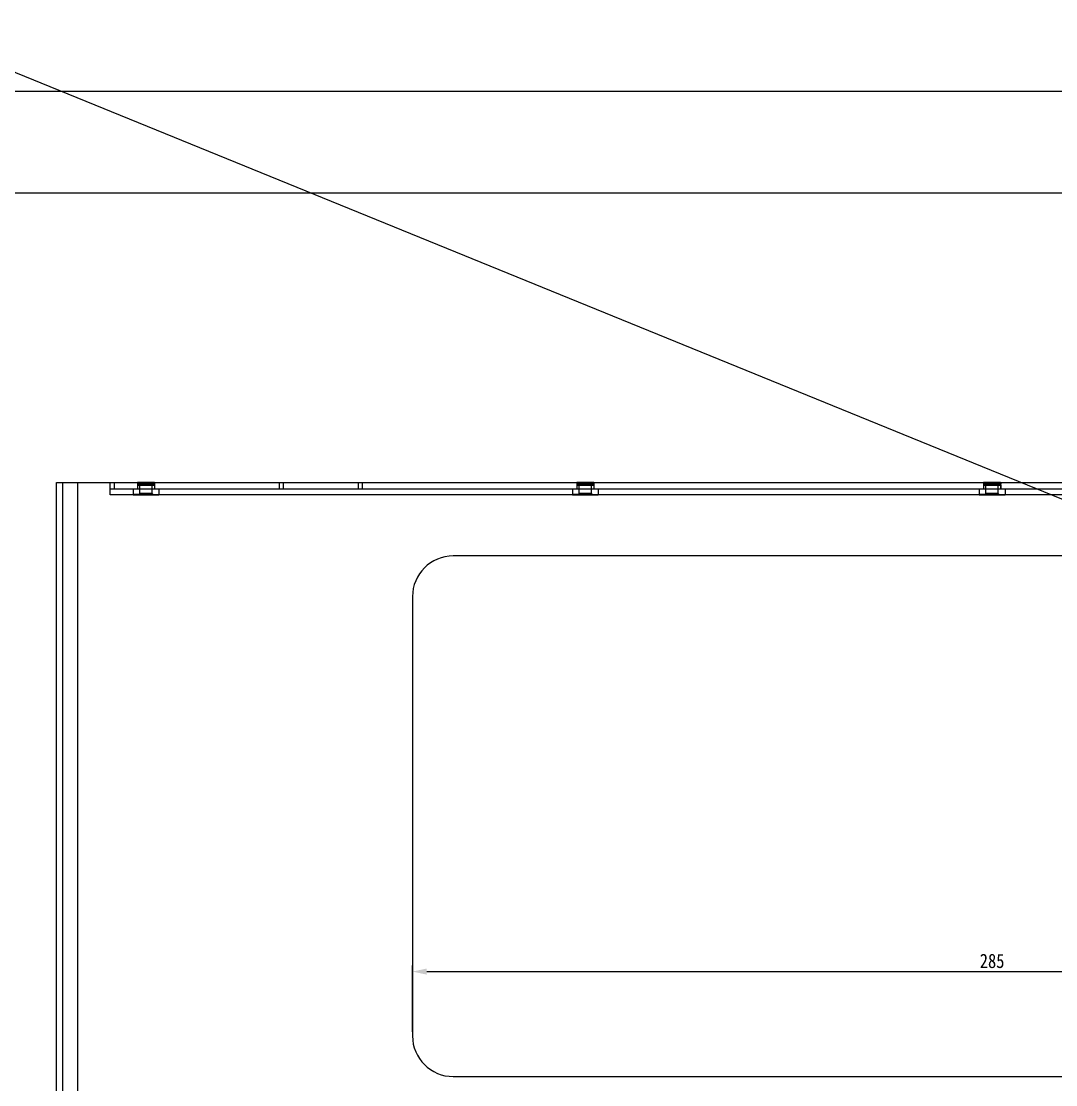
# Model space of a CAD drawing. Header units: millimetres. Extents: x -177 to 18421, y -5017 to 3255.
# Drawn here: x 5689.4 to 5943.8, y -2685.5 to -2424 of the extents above; entities that cross this region are included whole.
import ezdxf

# ---------------------------------------------------------------- set-up
doc = ezdxf.new("R2010")
doc.units = ezdxf.units.MM
doc.header["$LTSCALE"] = 46.255
doc.header["$PDMODE"] = 3
doc.header["$PDSIZE"] = 8
doc.linetypes.add('HIDDEN', pattern=[0.2, 0.1, -0.1])
doc.layers.get('0').update_dxf_attribs({"linetype": 'CONTINUOUS'})
doc.layers.get('Defpoints').update_dxf_attribs({"linetype": 'CONTINUOUS'})
doc.layers.add('02___PRT_ALL_AXES', color=7, linetype='CONTINUOUS')
doc.layers.add('DEFAULT_2', color=8, linetype='HIDDEN')
doc.styles.get("Standard").update_dxf_attribs({"font": 'txt', "width": 0.85})
doc.dimstyles.new('DIMSTYLE_1', dxfattribs={"dimtxt": 3.5, "dimasz": 3.5, "dimexe": 1.5, "dimexo": 1, "dimgap": 0.875, "dimtad": 1, "dimdsep": 46, "dimtxsty": 'Standard', "dimblk": '_FILLED', "dimcen": 0.09, "dimadec": 0, "dimazin": 0, "dimtp": 0.01, "dimtm": 0.01, "dimtfac": 1, "dimtofl": 0, "dimtmove": 0, "dimatfit": 3, "dimldrblk": '_FILLED', "dimfxl": 0, "dimtolj": 1, "dimarcsym": 0})

# ---------------------------------------------------------------- blocks, each defined once
blk = doc.blocks.new('_FILLED')
at = {"color": 0, "linetype": 'ByBlock'}
blk.add_solid([(0, 0), (-1, 0.214), (-1, -0.214)], dxfattribs=at)
blk = doc.blocks.new('*D73')
at = {"color": 0, "linetype": 'Continuous', "lineweight": -2, "transparency": 16777216}
for p, q in [((5785.61, -2672.45), (5785.61, -2656.15)), ((6070.61, -2672.45), (6070.61, -2656.15)), ((5789.11, -2657.65), (6067.11, -2657.65))]:
    blk.add_line(p, q, dxfattribs=at)
at = {"layer": 'Defpoints', "color": 0, "linetype": 'Continuous', "transparency": 16777216}
for p in [(6070.61, -2657.65), (5785.61, -2673.45), (6070.61, -2673.45)]:
    blk.add_point(p, dxfattribs=at)
at = {"color": 0, "linetype": 'Continuous', "lineweight": -2, "transparency": 16777216, "xscale": 3.5, "yscale": 3.5, "zscale": 3.5, "rotation": 180}
blk.add_blockref('_FILLED', (5785.61, -2657.65), dxfattribs=at)
at = {"color": 0, "linetype": 'Continuous', "lineweight": -2, "transparency": 16777216, "xscale": 3.5, "yscale": 3.5, "zscale": 3.5}
blk.add_blockref('_FILLED', (6070.61, -2657.65), dxfattribs=at)
at = {"color": 0, "linetype": 'Continuous', "transparency": 16777216, "insert": (5928.11, -2653.27), "char_height": 3.5, "width": 12.75, "attachment_point": 2}
blk.add_mtext('\\A1;285', dxfattribs=at)

msp = doc.modelspace()

# ---------------------------------------------------------------- linework, layer by layer
msp.add_line((3604.224, -1587.394), (12020.537, -5017.418))
at = {"color": 3, "linetype": 'Continuous'}
for p, q in [((5698.108, -2704.453), (5698.108, -2537.453)), ((5711.308, -2537.453), (6144.908, -2537.453))]:
    msp.add_line(p, q, dxfattribs=at)
at = {"color": 7, "linetype": 'Continuous'}
for p, q in [((5698.108, -2537.453), (5711.308, -2537.453)), ((5699.608, -2704.453), (5699.608, -2537.453)), ((5703.308, -2703.453), (5703.308, -2537.453)), ((5711.308, -2540.453), (5711.308, -2537.453)), ((5712.308, -2538.953), (5712.308, -2537.453)), ((5752.908, -2538.953), (5752.908, -2537.453)), ((5753.908, -2538.953), (5753.908, -2537.453)), ((5772.308, -2538.953), (5772.308, -2537.453)), ((5773.308, -2538.953), (5773.308, -2537.453)), ((5711.308, -2538.953), (6144.908, -2538.953)), ((5716.956, -2540.453), (5711.308, -2540.453)), ((5824.956, -2540.453), (5723.283, -2540.453)), ((5924.956, -2540.453), (5831.283, -2540.453)), ((6024.956, -2540.453), (5931.283, -2540.453)), ((6060.608, -2555.453), (5795.608, -2555.453)), ((5785.608, -2565.453), (5785.608, -2673.453)), ((5795.608, -2683.453), (6060.608, -2683.453))]:
    msp.add_line(p, q, dxfattribs=at)
for points in [[(5402.235, -3282.292), (6591.235, -3282.292), (6591.235, -2441.292), (5402.235, -2441.292)], [(5427.235, -3257.292), (6566.235, -3257.292), (6566.235, -2466.292), (5427.235, -2466.292)]]:
    msp.add_lwpolyline(points, close=True, dxfattribs=at)
for centre, start, end in [((5795.608, -2565.453), 90, 180), ((5795.608, -2673.453), 180, 270)]:
    msp.add_arc(centre, 10, start, end, dxfattribs=at)
at = {"layer": '02___PRT_ALL_AXES', "color": 8, "linetype": 'HIDDEN'}
for p, q in [((5717.998, -2537.583), (5717.998, -2537.713)), ((5717.998, -2537.583), (5722.218, -2537.583)), ((5717.998, -2537.713), (5718.198, -2538.103)), ((5717.998, -2537.713), (5722.218, -2537.713)), ((5717.998, -2538.103), (5717.998, -2538.953)), ((5717.998, -2538.103), (5722.218, -2538.103)), ((5718.008, -2537.453), (5718.008, -2538.953)), ((5722.208, -2537.453), (5718.008, -2537.453)), ((5718.608, -2540.153), (5718.608, -2537.583)), ((5721.608, -2540.153), (5721.608, -2537.583)), ((5722.218, -2537.713), (5722.018, -2538.103)), ((5722.208, -2537.453), (5722.208, -2538.953)), ((5722.218, -2537.583), (5722.218, -2537.713)), ((5722.218, -2538.103), (5722.218, -2538.953)), ((5825.998, -2537.583), (5825.998, -2537.713)), ((5825.998, -2537.583), (5830.218, -2537.583)), ((5825.998, -2537.713), (5826.198, -2538.103)), ((5825.998, -2537.713), (5830.218, -2537.713)), ((5825.998, -2538.103), (5825.998, -2538.953)), ((5825.998, -2538.103), (5830.218, -2538.103)), ((5826.008, -2537.453), (5826.008, -2538.953)), ((5830.208, -2537.453), (5826.008, -2537.453)), ((5826.608, -2540.153), (5826.608, -2537.583)), ((5829.608, -2540.153), (5829.608, -2537.583)), ((5830.218, -2537.713), (5830.018, -2538.103)), ((5830.208, -2537.453), (5830.208, -2538.953)), ((5830.218, -2537.583), (5830.218, -2537.713)), ((5830.218, -2538.103), (5830.218, -2538.953)), ((5925.998, -2537.583), (5925.998, -2537.713)), ((5925.998, -2537.583), (5930.218, -2537.583)), ((5925.998, -2537.713), (5926.198, -2538.103)), ((5925.998, -2537.713), (5930.218, -2537.713)), ((5925.998, -2538.103), (5925.998, -2538.953)), ((5925.998, -2538.103), (5930.218, -2538.103)), ((5926.008, -2537.453), (5926.008, -2538.953)), ((5930.208, -2537.453), (5926.008, -2537.453)), ((5926.608, -2540.153), (5926.608, -2537.583)), ((5929.608, -2540.153), (5929.608, -2537.583)), ((5930.218, -2537.713), (5930.018, -2538.103)), ((5930.208, -2537.453), (5930.208, -2538.953)), ((5930.218, -2537.583), (5930.218, -2537.713)), ((5930.218, -2538.103), (5930.218, -2538.953)), ((5716.933, -2538.953), (5723.283, -2538.953)), ((5824.933, -2538.953), (5831.283, -2538.953)), ((5924.933, -2538.953), (5931.283, -2538.953))]:
    msp.add_line(p, q, dxfattribs=at)
at = {"layer": '02___PRT_ALL_AXES', "color": 7, "linetype": 'Continuous'}
for p, q in [((5716.933, -2538.953), (5716.933, -2540.453)), ((5716.933, -2540.453), (5723.283, -2540.453)), ((5723.283, -2538.953), (5723.283, -2540.453)), ((5824.933, -2538.953), (5824.933, -2540.453)), ((5824.933, -2540.453), (5831.283, -2540.453)), ((5831.283, -2538.953), (5831.283, -2540.453)), ((5924.933, -2538.953), (5924.933, -2540.453)), ((5924.933, -2540.453), (5931.283, -2540.453)), ((5931.283, -2538.953), (5931.283, -2540.453))]:
    msp.add_line(p, q, dxfattribs=at)
at = {"layer": 'DEFAULT_2', "color": 8, "linetype": 'HIDDEN'}
for p, q in [((5718.608, -2540.153), (5718.608, -2537.583)), ((5721.608, -2540.153), (5721.608, -2537.583)), ((5826.608, -2540.153), (5826.608, -2537.583)), ((5829.608, -2540.153), (5829.608, -2537.583)), ((5926.608, -2540.153), (5926.608, -2537.583)), ((5929.608, -2540.153), (5929.608, -2537.583)), ((5716.946, -2540.453), (5716.946, -2540.403)), ((5719.441, -2540.403), (5716.946, -2540.403)), ((5716.956, -2540.453), (5716.956, -2540.403)), ((5723.283, -2540.453), (5716.956, -2540.453)), ((5716.96, -2540.453), (5716.96, -2540.403)), ((5716.984, -2540.453), (5716.984, -2540.403)), ((5717.017, -2540.453), (5717.017, -2540.403)), ((5717.031, -2540.453), (5717.031, -2540.403)), ((5717.072, -2540.453), (5717.072, -2540.403)), ((5717.083, -2540.453), (5717.083, -2540.403)), ((5717.088, -2540.453), (5717.088, -2540.403)), ((5717.109, -2540.453), (5717.109, -2540.403)), ((5717.119, -2540.453), (5717.119, -2540.403)), ((5717.121, -2540.453), (5717.121, -2540.403)), ((5717.148, -2540.453), (5717.148, -2540.403)), ((5717.156, -2540.453), (5717.156, -2540.403)), ((5717.202, -2540.453), (5717.202, -2540.403)), ((5717.209, -2540.453), (5717.209, -2540.403)), ((5717.21, -2540.453), (5717.21, -2540.403)), ((5717.22, -2540.453), (5717.22, -2540.403)), ((5717.222, -2540.453), (5717.222, -2540.403)), ((5717.252, -2540.453), (5717.252, -2540.403)), ((5717.285, -2540.453), (5717.285, -2540.403)), ((5717.314, -2540.453), (5717.314, -2540.403)), ((5717.333, -2540.453), (5717.333, -2540.403)), ((5717.346, -2540.453), (5717.346, -2540.403)), ((5717.383, -2540.453), (5717.383, -2540.403)), ((5717.384, -2540.453), (5717.384, -2540.403)), ((5717.392, -2540.453), (5717.392, -2540.403)), ((5717.396, -2540.453), (5717.396, -2540.403)), ((5717.397, -2540.453), (5717.397, -2540.403)), ((5717.4, -2540.453), (5717.4, -2540.403)), ((5717.408, -2540.453), (5717.408, -2540.403)), ((5717.445, -2540.453), (5717.445, -2540.403)), ((5717.45, -2540.453), (5717.45, -2540.403)), ((5717.456, -2540.453), (5717.456, -2540.403)), ((5717.476, -2540.453), (5717.476, -2540.403)), ((5717.477, -2540.453), (5717.477, -2540.403)), ((5717.497, -2540.453), (5717.497, -2540.403)), ((5717.513, -2540.453), (5717.513, -2540.403)), ((5717.519, -2540.453), (5717.519, -2540.403)), ((5717.52, -2540.453), (5717.52, -2540.403)), ((5717.524, -2540.453), (5717.524, -2540.403)), ((5717.527, -2540.453), (5717.527, -2540.403)), ((5717.536, -2540.453), (5717.536, -2540.403)), ((5717.556, -2540.453), (5717.556, -2540.403)), ((5717.575, -2540.453), (5717.575, -2540.403)), ((5717.608, -2540.453), (5717.608, -2540.403)), ((5717.637, -2540.453), (5717.637, -2540.403)), ((5717.679, -2540.453), (5717.679, -2540.403)), ((5717.692, -2540.453), (5717.692, -2540.403)), ((5717.726, -2540.453), (5717.726, -2540.403)), ((5717.734, -2540.453), (5717.734, -2540.403)), ((5717.744, -2540.453), (5717.744, -2540.403)), ((5717.767, -2540.453), (5717.767, -2540.403)), ((5717.778, -2540.453), (5717.778, -2540.403)), ((5717.79, -2540.453), (5717.79, -2540.403)), ((5717.796, -2540.453), (5717.796, -2540.403)), ((5717.806, -2540.453), (5717.806, -2540.403)), ((5717.815, -2540.453), (5717.815, -2540.403)), ((5717.823, -2540.453), (5717.823, -2540.403)), ((5717.855, -2540.453), (5717.855, -2540.403)), ((5717.858, -2540.453), (5717.858, -2540.403)), ((5717.862, -2540.453), (5717.862, -2540.403)), ((5717.868, -2540.453), (5717.868, -2540.403)), ((5717.876, -2540.453), (5717.876, -2540.403)), ((5717.883, -2540.453), (5717.883, -2540.403)), ((5717.916, -2540.453), (5717.916, -2540.403)), ((5717.918, -2540.453), (5717.918, -2540.403)), ((5717.927, -2540.453), (5717.927, -2540.403)), ((5717.932, -2540.453), (5717.932, -2540.403)), ((5717.934, -2540.453), (5717.934, -2540.403)), ((5717.936, -2540.453), (5717.936, -2540.403)), ((5717.942, -2540.453), (5717.942, -2540.403)), ((5717.943, -2540.453), (5717.943, -2540.403)), ((5717.949, -2540.453), (5717.949, -2540.403)), ((5717.957, -2540.453), (5717.957, -2540.403)), ((5717.964, -2540.453), (5717.964, -2540.403)), ((5717.966, -2540.453), (5717.966, -2540.403)), ((5718.007, -2540.453), (5718.007, -2540.403)), ((5718.021, -2540.453), (5718.021, -2540.403)), ((5718.073, -2540.453), (5718.073, -2540.403)), ((5718.074, -2540.453), (5718.074, -2540.403)), ((5718.08, -2540.453), (5718.08, -2540.403)), ((5718.113, -2540.453), (5718.113, -2540.403)), ((5718.129, -2540.453), (5718.129, -2540.403)), ((5718.13, -2540.453), (5718.13, -2540.403)), ((5718.152, -2540.453), (5718.152, -2540.403)), ((5718.161, -2540.453), (5718.161, -2540.403)), ((5718.191, -2540.453), (5718.191, -2540.403)), ((5718.199, -2540.453), (5718.199, -2540.403)), ((5718.225, -2540.453), (5718.225, -2540.403)), ((5718.244, -2540.453), (5718.244, -2540.403)), ((5718.258, -2540.453), (5718.258, -2540.403)), ((5718.261, -2540.453), (5718.261, -2540.403)), ((5718.283, -2540.453), (5718.283, -2540.403)), ((5718.294, -2540.453), (5718.294, -2540.403)), ((5718.298, -2540.453), (5718.298, -2540.403)), ((5718.3, -2540.453), (5718.3, -2540.403)), ((5718.303, -2540.453), (5718.303, -2540.403)), ((5718.608, -2540.153), (5718.308, -2540.453)), ((5718.318, -2540.453), (5718.318, -2540.403)), ((5718.319, -2540.453), (5718.319, -2540.403)), ((5718.339, -2540.453), (5718.339, -2540.403)), ((5718.353, -2540.453), (5718.353, -2540.403)), ((5718.362, -2540.453), (5718.362, -2540.403)), ((5718.363, -2540.453), (5718.363, -2540.403)), ((5718.374, -2540.453), (5718.374, -2540.403)), ((5718.379, -2540.453), (5718.379, -2540.403)), ((5718.401, -2540.453), (5718.401, -2540.403)), ((5718.403, -2540.453), (5718.403, -2540.403)), ((5718.443, -2540.453), (5718.443, -2540.403)), ((5718.451, -2540.453), (5718.451, -2540.403)), ((5718.457, -2540.453), (5718.457, -2540.403)), ((5718.458, -2540.453), (5718.458, -2540.403)), ((5718.505, -2540.453), (5718.505, -2540.403)), ((5718.518, -2540.453), (5718.518, -2540.403)), ((5718.521, -2540.453), (5718.521, -2540.403)), ((5718.522, -2540.453), (5718.522, -2540.403)), ((5718.527, -2540.453), (5718.527, -2540.403)), ((5718.554, -2540.453), (5718.554, -2540.403)), ((5718.557, -2540.453), (5718.557, -2540.403)), ((5718.573, -2540.453), (5718.573, -2540.403)), ((5718.578, -2540.453), (5718.578, -2540.403)), ((5718.583, -2540.453), (5718.583, -2540.403)), ((5718.585, -2540.453), (5718.585, -2540.403)), ((5718.6, -2540.453), (5718.6, -2540.403)), ((5718.602, -2540.453), (5718.602, -2540.403)), ((5721.608, -2540.153), (5718.608, -2540.153)), ((5718.618, -2540.453), (5718.618, -2540.403)), ((5718.652, -2540.453), (5718.652, -2540.403)), ((5718.667, -2540.453), (5718.667, -2540.403)), ((5718.67, -2540.453), (5718.67, -2540.403)), ((5718.674, -2540.453), (5718.674, -2540.403)), ((5718.721, -2540.453), (5718.721, -2540.403)), ((5718.726, -2540.453), (5718.726, -2540.403)), ((5718.758, -2540.453), (5718.758, -2540.403)), ((5718.851, -2540.453), (5718.851, -2540.403)), ((5719.015, -2540.453), (5719.015, -2540.403)), ((5719.058, -2540.453), (5719.058, -2540.403)), ((5719.073, -2540.453), (5719.073, -2540.403)), ((5719.12, -2540.453), (5719.12, -2540.403)), ((5719.136, -2540.453), (5719.136, -2540.403)), ((5719.139, -2540.453), (5719.139, -2540.403)), ((5719.171, -2540.453), (5719.171, -2540.403)), ((5719.176, -2540.453), (5719.176, -2540.403)), ((5719.199, -2540.453), (5719.199, -2540.403)), ((5719.237, -2540.453), (5719.237, -2540.403)), ((5719.281, -2540.453), (5719.281, -2540.403)), ((5719.283, -2540.453), (5719.283, -2540.403)), ((5719.288, -2540.453), (5719.288, -2540.403)), ((5719.315, -2540.453), (5719.315, -2540.403)), ((5719.333, -2540.453), (5719.333, -2540.403)), ((5719.334, -2540.453), (5719.334, -2540.403)), ((5719.336, -2540.453), (5719.336, -2540.403)), ((5719.352, -2540.453), (5719.352, -2540.403)), ((5719.352, -2540.453), (5719.352, -2540.403)), ((5719.362, -2540.453), (5719.362, -2540.403)), ((5719.396, -2540.453), (5719.396, -2540.403)), ((5719.405, -2540.453), (5719.405, -2540.403)), ((5719.421, -2540.453), (5719.421, -2540.403)), ((5719.426, -2540.453), (5719.426, -2540.403)), ((5719.441, -2540.453), (5719.441, -2540.403)), ((5721.608, -2540.153), (5721.908, -2540.453)), ((5824.946, -2540.453), (5824.946, -2540.403)), ((5827.441, -2540.403), (5824.946, -2540.403)), ((5824.956, -2540.453), (5824.956, -2540.403)), ((5831.283, -2540.453), (5824.956, -2540.453)), ((5824.96, -2540.453), (5824.96, -2540.403)), ((5824.984, -2540.453), (5824.984, -2540.403)), ((5825.017, -2540.453), (5825.017, -2540.403)), ((5825.031, -2540.453), (5825.031, -2540.403)), ((5825.072, -2540.453), (5825.072, -2540.403)), ((5825.083, -2540.453), (5825.083, -2540.403)), ((5825.088, -2540.453), (5825.088, -2540.403)), ((5825.109, -2540.453), (5825.109, -2540.403)), ((5825.119, -2540.453), (5825.119, -2540.403)), ((5825.121, -2540.453), (5825.121, -2540.403)), ((5825.148, -2540.453), (5825.148, -2540.403)), ((5825.156, -2540.453), (5825.156, -2540.403)), ((5825.202, -2540.453), (5825.202, -2540.403)), ((5825.209, -2540.453), (5825.209, -2540.403)), ((5825.21, -2540.453), (5825.21, -2540.403)), ((5825.22, -2540.453), (5825.22, -2540.403)), ((5825.222, -2540.453), (5825.222, -2540.403)), ((5825.252, -2540.453), (5825.252, -2540.403)), ((5825.285, -2540.453), (5825.285, -2540.403)), ((5825.314, -2540.453), (5825.314, -2540.403)), ((5825.333, -2540.453), (5825.333, -2540.403)), ((5825.346, -2540.453), (5825.346, -2540.403)), ((5825.383, -2540.453), (5825.383, -2540.403)), ((5825.384, -2540.453), (5825.384, -2540.403)), ((5825.392, -2540.453), (5825.392, -2540.403)), ((5825.396, -2540.453), (5825.396, -2540.403)), ((5825.397, -2540.453), (5825.397, -2540.403)), ((5825.4, -2540.453), (5825.4, -2540.403)), ((5825.408, -2540.453), (5825.408, -2540.403)), ((5825.445, -2540.453), (5825.445, -2540.403)), ((5825.45, -2540.453), (5825.45, -2540.403)), ((5825.456, -2540.453), (5825.456, -2540.403)), ((5825.476, -2540.453), (5825.476, -2540.403)), ((5825.477, -2540.453), (5825.477, -2540.403)), ((5825.497, -2540.453), (5825.497, -2540.403)), ((5825.513, -2540.453), (5825.513, -2540.403)), ((5825.519, -2540.453), (5825.519, -2540.403)), ((5825.52, -2540.453), (5825.52, -2540.403)), ((5825.524, -2540.453), (5825.524, -2540.403)), ((5825.527, -2540.453), (5825.527, -2540.403)), ((5825.536, -2540.453), (5825.536, -2540.403)), ((5825.556, -2540.453), (5825.556, -2540.403)), ((5825.575, -2540.453), (5825.575, -2540.403)), ((5825.608, -2540.453), (5825.608, -2540.403)), ((5825.637, -2540.453), (5825.637, -2540.403)), ((5825.679, -2540.453), (5825.679, -2540.403)), ((5825.692, -2540.453), (5825.692, -2540.403)), ((5825.726, -2540.453), (5825.726, -2540.403)), ((5825.734, -2540.453), (5825.734, -2540.403)), ((5825.744, -2540.453), (5825.744, -2540.403)), ((5825.767, -2540.453), (5825.767, -2540.403)), ((5825.778, -2540.453), (5825.778, -2540.403)), ((5825.79, -2540.453), (5825.79, -2540.403)), ((5825.796, -2540.453), (5825.796, -2540.403)), ((5825.806, -2540.453), (5825.806, -2540.403)), ((5825.815, -2540.453), (5825.815, -2540.403)), ((5825.823, -2540.453), (5825.823, -2540.403)), ((5825.855, -2540.453), (5825.855, -2540.403)), ((5825.858, -2540.453), (5825.858, -2540.403)), ((5825.862, -2540.453), (5825.862, -2540.403)), ((5825.868, -2540.453), (5825.868, -2540.403)), ((5825.876, -2540.453), (5825.876, -2540.403)), ((5825.883, -2540.453), (5825.883, -2540.403)), ((5825.916, -2540.453), (5825.916, -2540.403)), ((5825.918, -2540.453), (5825.918, -2540.403)), ((5825.927, -2540.453), (5825.927, -2540.403)), ((5825.932, -2540.453), (5825.932, -2540.403)), ((5825.934, -2540.453), (5825.934, -2540.403)), ((5825.936, -2540.453), (5825.936, -2540.403)), ((5825.942, -2540.453), (5825.942, -2540.403)), ((5825.943, -2540.453), (5825.943, -2540.403)), ((5825.949, -2540.453), (5825.949, -2540.403)), ((5825.957, -2540.453), (5825.957, -2540.403)), ((5825.964, -2540.453), (5825.964, -2540.403)), ((5825.966, -2540.453), (5825.966, -2540.403)), ((5826.007, -2540.453), (5826.007, -2540.403)), ((5826.021, -2540.453), (5826.021, -2540.403)), ((5826.073, -2540.453), (5826.073, -2540.403)), ((5826.074, -2540.453), (5826.074, -2540.403)), ((5826.08, -2540.453), (5826.08, -2540.403)), ((5826.113, -2540.453), (5826.113, -2540.403)), ((5826.129, -2540.453), (5826.129, -2540.403)), ((5826.13, -2540.453), (5826.13, -2540.403)), ((5826.152, -2540.453), (5826.152, -2540.403)), ((5826.161, -2540.453), (5826.161, -2540.403)), ((5826.191, -2540.453), (5826.191, -2540.403)), ((5826.199, -2540.453), (5826.199, -2540.403)), ((5826.225, -2540.453), (5826.225, -2540.403)), ((5826.244, -2540.453), (5826.244, -2540.403)), ((5826.258, -2540.453), (5826.258, -2540.403)), ((5826.261, -2540.453), (5826.261, -2540.403)), ((5826.283, -2540.453), (5826.283, -2540.403)), ((5826.294, -2540.453), (5826.294, -2540.403)), ((5826.298, -2540.453), (5826.298, -2540.403)), ((5826.3, -2540.453), (5826.3, -2540.403)), ((5826.303, -2540.453), (5826.303, -2540.403)), ((5826.608, -2540.153), (5826.308, -2540.453)), ((5826.318, -2540.453), (5826.318, -2540.403)), ((5826.319, -2540.453), (5826.319, -2540.403)), ((5826.339, -2540.453), (5826.339, -2540.403)), ((5826.353, -2540.453), (5826.353, -2540.403)), ((5826.362, -2540.453), (5826.362, -2540.403)), ((5826.363, -2540.453), (5826.363, -2540.403)), ((5826.374, -2540.453), (5826.374, -2540.403)), ((5826.379, -2540.453), (5826.379, -2540.403)), ((5826.401, -2540.453), (5826.401, -2540.403)), ((5826.403, -2540.453), (5826.403, -2540.403)), ((5826.443, -2540.453), (5826.443, -2540.403)), ((5826.451, -2540.453), (5826.451, -2540.403)), ((5826.457, -2540.453), (5826.457, -2540.403)), ((5826.458, -2540.453), (5826.458, -2540.403)), ((5826.505, -2540.453), (5826.505, -2540.403)), ((5826.518, -2540.453), (5826.518, -2540.403)), ((5826.521, -2540.453), (5826.521, -2540.403)), ((5826.522, -2540.453), (5826.522, -2540.403)), ((5826.527, -2540.453), (5826.527, -2540.403)), ((5826.554, -2540.453), (5826.554, -2540.403)), ((5826.557, -2540.453), (5826.557, -2540.403)), ((5826.573, -2540.453), (5826.573, -2540.403)), ((5826.578, -2540.453), (5826.578, -2540.403)), ((5826.583, -2540.453), (5826.583, -2540.403)), ((5826.585, -2540.453), (5826.585, -2540.403)), ((5826.6, -2540.453), (5826.6, -2540.403)), ((5826.602, -2540.453), (5826.602, -2540.403)), ((5829.608, -2540.153), (5826.608, -2540.153)), ((5826.618, -2540.453), (5826.618, -2540.403)), ((5826.652, -2540.453), (5826.652, -2540.403)), ((5826.667, -2540.453), (5826.667, -2540.403)), ((5826.67, -2540.453), (5826.67, -2540.403)), ((5826.674, -2540.453), (5826.674, -2540.403)), ((5826.721, -2540.453), (5826.721, -2540.403)), ((5826.726, -2540.453), (5826.726, -2540.403)), ((5826.758, -2540.453), (5826.758, -2540.403)), ((5826.851, -2540.453), (5826.851, -2540.403)), ((5827.015, -2540.453), (5827.015, -2540.403)), ((5827.058, -2540.453), (5827.058, -2540.403)), ((5827.073, -2540.453), (5827.073, -2540.403)), ((5827.12, -2540.453), (5827.12, -2540.403)), ((5827.136, -2540.453), (5827.136, -2540.403)), ((5827.139, -2540.453), (5827.139, -2540.403)), ((5827.171, -2540.453), (5827.171, -2540.403)), ((5827.176, -2540.453), (5827.176, -2540.403)), ((5827.199, -2540.453), (5827.199, -2540.403)), ((5827.237, -2540.453), (5827.237, -2540.403)), ((5827.281, -2540.453), (5827.281, -2540.403)), ((5827.283, -2540.453), (5827.283, -2540.403)), ((5827.288, -2540.453), (5827.288, -2540.403)), ((5827.315, -2540.453), (5827.315, -2540.403)), ((5827.333, -2540.453), (5827.333, -2540.403)), ((5827.334, -2540.453), (5827.334, -2540.403)), ((5827.336, -2540.453), (5827.336, -2540.403)), ((5827.352, -2540.453), (5827.352, -2540.403)), ((5827.352, -2540.453), (5827.352, -2540.403)), ((5827.362, -2540.453), (5827.362, -2540.403)), ((5827.396, -2540.453), (5827.396, -2540.403)), ((5827.405, -2540.453), (5827.405, -2540.403)), ((5827.421, -2540.453), (5827.421, -2540.403)), ((5827.426, -2540.453), (5827.426, -2540.403)), ((5827.441, -2540.453), (5827.441, -2540.403)), ((5829.608, -2540.153), (5829.908, -2540.453)), ((5924.946, -2540.453), (5924.946, -2540.403)), ((5927.441, -2540.403), (5924.946, -2540.403)), ((5924.956, -2540.453), (5924.956, -2540.403)), ((5931.283, -2540.453), (5924.956, -2540.453)), ((5924.96, -2540.453), (5924.96, -2540.403)), ((5924.984, -2540.453), (5924.984, -2540.403)), ((5925.017, -2540.453), (5925.017, -2540.403)), ((5925.031, -2540.453), (5925.031, -2540.403)), ((5925.072, -2540.453), (5925.072, -2540.403)), ((5925.083, -2540.453), (5925.083, -2540.403)), ((5925.088, -2540.453), (5925.088, -2540.403)), ((5925.109, -2540.453), (5925.109, -2540.403)), ((5925.119, -2540.453), (5925.119, -2540.403)), ((5925.121, -2540.453), (5925.121, -2540.403)), ((5925.148, -2540.453), (5925.148, -2540.403)), ((5925.156, -2540.453), (5925.156, -2540.403)), ((5925.202, -2540.453), (5925.202, -2540.403)), ((5925.209, -2540.453), (5925.209, -2540.403)), ((5925.21, -2540.453), (5925.21, -2540.403)), ((5925.22, -2540.453), (5925.22, -2540.403)), ((5925.222, -2540.453), (5925.222, -2540.403)), ((5925.252, -2540.453), (5925.252, -2540.403)), ((5925.285, -2540.453), (5925.285, -2540.403)), ((5925.314, -2540.453), (5925.314, -2540.403)), ((5925.333, -2540.453), (5925.333, -2540.403)), ((5925.346, -2540.453), (5925.346, -2540.403)), ((5925.383, -2540.453), (5925.383, -2540.403)), ((5925.384, -2540.453), (5925.384, -2540.403)), ((5925.392, -2540.453), (5925.392, -2540.403)), ((5925.396, -2540.453), (5925.396, -2540.403)), ((5925.397, -2540.453), (5925.397, -2540.403)), ((5925.4, -2540.453), (5925.4, -2540.403)), ((5925.408, -2540.453), (5925.408, -2540.403)), ((5925.445, -2540.453), (5925.445, -2540.403)), ((5925.45, -2540.453), (5925.45, -2540.403)), ((5925.456, -2540.453), (5925.456, -2540.403)), ((5925.476, -2540.453), (5925.476, -2540.403)), ((5925.477, -2540.453), (5925.477, -2540.403)), ((5925.497, -2540.453), (5925.497, -2540.403)), ((5925.513, -2540.453), (5925.513, -2540.403)), ((5925.519, -2540.453), (5925.519, -2540.403)), ((5925.52, -2540.453), (5925.52, -2540.403)), ((5925.524, -2540.453), (5925.524, -2540.403)), ((5925.527, -2540.453), (5925.527, -2540.403)), ((5925.536, -2540.453), (5925.536, -2540.403)), ((5925.556, -2540.453), (5925.556, -2540.403)), ((5925.575, -2540.453), (5925.575, -2540.403)), ((5925.608, -2540.453), (5925.608, -2540.403)), ((5925.637, -2540.453), (5925.637, -2540.403)), ((5925.679, -2540.453), (5925.679, -2540.403)), ((5925.692, -2540.453), (5925.692, -2540.403)), ((5925.726, -2540.453), (5925.726, -2540.403)), ((5925.734, -2540.453), (5925.734, -2540.403)), ((5925.744, -2540.453), (5925.744, -2540.403)), ((5925.767, -2540.453), (5925.767, -2540.403)), ((5925.778, -2540.453), (5925.778, -2540.403)), ((5925.79, -2540.453), (5925.79, -2540.403)), ((5925.796, -2540.453), (5925.796, -2540.403)), ((5925.806, -2540.453), (5925.806, -2540.403)), ((5925.815, -2540.453), (5925.815, -2540.403)), ((5925.823, -2540.453), (5925.823, -2540.403)), ((5925.855, -2540.453), (5925.855, -2540.403)), ((5925.858, -2540.453), (5925.858, -2540.403)), ((5925.862, -2540.453), (5925.862, -2540.403)), ((5925.868, -2540.453), (5925.868, -2540.403)), ((5925.876, -2540.453), (5925.876, -2540.403)), ((5925.883, -2540.453), (5925.883, -2540.403)), ((5925.916, -2540.453), (5925.916, -2540.403)), ((5925.918, -2540.453), (5925.918, -2540.403)), ((5925.927, -2540.453), (5925.927, -2540.403)), ((5925.932, -2540.453), (5925.932, -2540.403)), ((5925.934, -2540.453), (5925.934, -2540.403)), ((5925.936, -2540.453), (5925.936, -2540.403)), ((5925.942, -2540.453), (5925.942, -2540.403)), ((5925.943, -2540.453), (5925.943, -2540.403)), ((5925.949, -2540.453), (5925.949, -2540.403)), ((5925.957, -2540.453), (5925.957, -2540.403)), ((5925.964, -2540.453), (5925.964, -2540.403)), ((5925.966, -2540.453), (5925.966, -2540.403)), ((5926.007, -2540.453), (5926.007, -2540.403)), ((5926.021, -2540.453), (5926.021, -2540.403)), ((5926.073, -2540.453), (5926.073, -2540.403)), ((5926.074, -2540.453), (5926.074, -2540.403)), ((5926.08, -2540.453), (5926.08, -2540.403)), ((5926.113, -2540.453), (5926.113, -2540.403)), ((5926.129, -2540.453), (5926.129, -2540.403)), ((5926.13, -2540.453), (5926.13, -2540.403)), ((5926.152, -2540.453), (5926.152, -2540.403)), ((5926.161, -2540.453), (5926.161, -2540.403)), ((5926.191, -2540.453), (5926.191, -2540.403)), ((5926.199, -2540.453), (5926.199, -2540.403)), ((5926.225, -2540.453), (5926.225, -2540.403)), ((5926.244, -2540.453), (5926.244, -2540.403)), ((5926.258, -2540.453), (5926.258, -2540.403)), ((5926.261, -2540.453), (5926.261, -2540.403)), ((5926.283, -2540.453), (5926.283, -2540.403)), ((5926.294, -2540.453), (5926.294, -2540.403)), ((5926.298, -2540.453), (5926.298, -2540.403)), ((5926.3, -2540.453), (5926.3, -2540.403)), ((5926.303, -2540.453), (5926.303, -2540.403)), ((5926.608, -2540.153), (5926.308, -2540.453)), ((5926.318, -2540.453), (5926.318, -2540.403)), ((5926.319, -2540.453), (5926.319, -2540.403)), ((5926.339, -2540.453), (5926.339, -2540.403)), ((5926.353, -2540.453), (5926.353, -2540.403)), ((5926.362, -2540.453), (5926.362, -2540.403)), ((5926.363, -2540.453), (5926.363, -2540.403)), ((5926.374, -2540.453), (5926.374, -2540.403)), ((5926.379, -2540.453), (5926.379, -2540.403)), ((5926.401, -2540.453), (5926.401, -2540.403)), ((5926.403, -2540.453), (5926.403, -2540.403)), ((5926.443, -2540.453), (5926.443, -2540.403)), ((5926.451, -2540.453), (5926.451, -2540.403)), ((5926.457, -2540.453), (5926.457, -2540.403)), ((5926.458, -2540.453), (5926.458, -2540.403)), ((5926.505, -2540.453), (5926.505, -2540.403)), ((5926.518, -2540.453), (5926.518, -2540.403)), ((5926.521, -2540.453), (5926.521, -2540.403)), ((5926.522, -2540.453), (5926.522, -2540.403)), ((5926.527, -2540.453), (5926.527, -2540.403)), ((5926.554, -2540.453), (5926.554, -2540.403)), ((5926.557, -2540.453), (5926.557, -2540.403)), ((5926.573, -2540.453), (5926.573, -2540.403)), ((5926.578, -2540.453), (5926.578, -2540.403)), ((5926.583, -2540.453), (5926.583, -2540.403)), ((5926.585, -2540.453), (5926.585, -2540.403)), ((5926.6, -2540.453), (5926.6, -2540.403)), ((5926.602, -2540.453), (5926.602, -2540.403)), ((5929.608, -2540.153), (5926.608, -2540.153)), ((5926.618, -2540.453), (5926.618, -2540.403)), ((5926.652, -2540.453), (5926.652, -2540.403)), ((5926.667, -2540.453), (5926.667, -2540.403)), ((5926.67, -2540.453), (5926.67, -2540.403)), ((5926.674, -2540.453), (5926.674, -2540.403)), ((5926.721, -2540.453), (5926.721, -2540.403)), ((5926.726, -2540.453), (5926.726, -2540.403)), ((5926.758, -2540.453), (5926.758, -2540.403)), ((5926.851, -2540.453), (5926.851, -2540.403)), ((5927.015, -2540.453), (5927.015, -2540.403)), ((5927.058, -2540.453), (5927.058, -2540.403)), ((5927.073, -2540.453), (5927.073, -2540.403)), ((5927.12, -2540.453), (5927.12, -2540.403)), ((5927.136, -2540.453), (5927.136, -2540.403)), ((5927.139, -2540.453), (5927.139, -2540.403)), ((5927.171, -2540.453), (5927.171, -2540.403)), ((5927.176, -2540.453), (5927.176, -2540.403)), ((5927.199, -2540.453), (5927.199, -2540.403)), ((5927.237, -2540.453), (5927.237, -2540.403)), ((5927.281, -2540.453), (5927.281, -2540.403)), ((5927.283, -2540.453), (5927.283, -2540.403)), ((5927.288, -2540.453), (5927.288, -2540.403)), ((5927.315, -2540.453), (5927.315, -2540.403)), ((5927.333, -2540.453), (5927.333, -2540.403)), ((5927.334, -2540.453), (5927.334, -2540.403)), ((5927.336, -2540.453), (5927.336, -2540.403)), ((5927.352, -2540.453), (5927.352, -2540.403)), ((5927.352, -2540.453), (5927.352, -2540.403)), ((5927.362, -2540.453), (5927.362, -2540.403)), ((5927.396, -2540.453), (5927.396, -2540.403)), ((5927.405, -2540.453), (5927.405, -2540.403)), ((5927.421, -2540.453), (5927.421, -2540.403)), ((5927.426, -2540.453), (5927.426, -2540.403)), ((5927.441, -2540.453), (5927.441, -2540.403)), ((5929.608, -2540.153), (5929.908, -2540.453))]:
    msp.add_line(p, q, dxfattribs=at)

# ---------------------------------------------------------------- dimensions: what is measured, and where the dimension line sits
at = {"color": 2, "linetype": 'Continuous'}
dim = msp.add_linear_dim(base=(6070.608, -2657.648), p1=(5785.608, -2673.453), p2=(6070.608, -2673.453), text='285', dimstyle='DIMSTYLE_1', dxfattribs=at)
dim.commit()
dim.dimension.update_dxf_attribs({"geometry": '*D73', "text_midpoint": (5928.108, -2657.648), "dimtype": 160})

doc.saveas('drawing.dxf')
